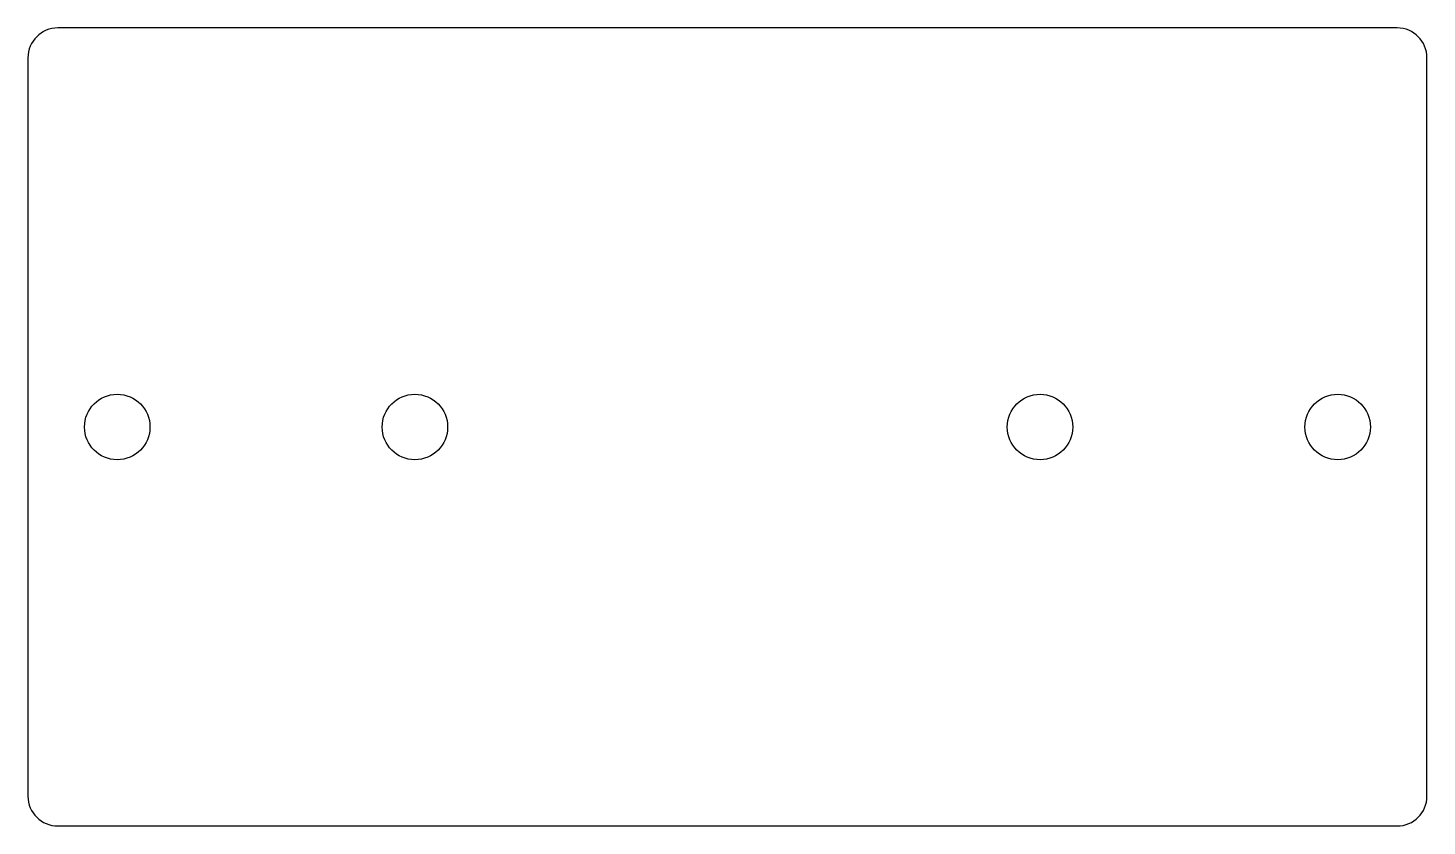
# Model space of a CAD drawing. Extents: x -26 to 209, y 155 to 289.
import ezdxf

# ---------------------------------------------------------------- set-up
doc = ezdxf.new("R2010")
doc.units = 0
doc.layers.add('BRANDLIJN', color=93, linetype='CONTINUOUS')

msp = doc.modelspace()

# ---------------------------------------------------------------- linework, layer by layer
at = {"layer": 'BRANDLIJN'}
for p, q in [((203.93, 289.43), (-21.07, 289.43)), ((-26.07, 284.43), (-26.07, 160.42)), ((208.93, 160.42), (208.93, 284.43)), ((-21.07, 155.42), (203.93, 155.42))]:
    msp.add_line(p, q, dxfattribs=at)
for centre in [(-11.07, 222.42), (38.93, 222.42), (143.93, 222.42), (193.93, 222.42)]:
    msp.add_circle(centre, 5.5, dxfattribs=at)
for centre, start, end in [((-21.07, 284.43), 90, 180), ((203.93, 284.43), 0, 90), ((-21.07, 160.42), 180, 270), ((203.93, 160.42), 270, 0)]:
    msp.add_arc(centre, 5, start, end, dxfattribs=at)

doc.saveas('drawing.dxf')
